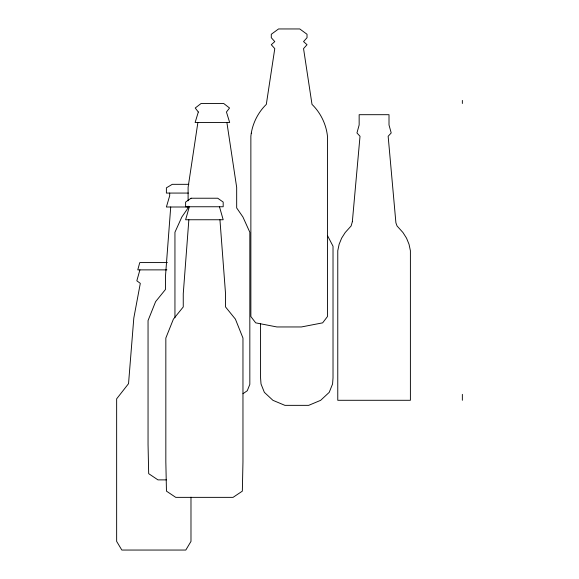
<?xml version="1.0" encoding="UTF-8"?>
<svg xmlns="http://www.w3.org/2000/svg" width="579" height="579" viewBox="0 0 579 579"><rect width="100%" height="100%" fill="white"/><g stroke="black" fill="none" stroke-linecap="round" stroke-linejoin="round"><path stroke-width="0.87" d="M170.718 207L165.471 276.313L165.471 289.464L155.606 301.652L148.05 320.563L148.05 444.375L148.68 473.658L157.958 479.882L166.354 479.882M188.855 219.752L183.254 293.792L183.254 306.95L173.396 319.138L165.833 338.042L165.833 461.854L166.463 491.144L175.741 497.361L233.055 497.361L242.34 491.144L242.963 461.854L242.963 338.042L235.407 319.138L225.542 306.95L225.542 293.792L219.94 219.752M197.88 122.524L188.103 187.393L188.103 200.79M139.93 269.872L136.825 280.793L140.306 283.363L133.807 318.081L128.538 383.653L116.647 398.837L116.647 541.387L121.829 550.05L185.801 550.05L190.983 541.387L190.983 497.18M189.326 206.754L185.613 219.752L223.183 219.752L219.47 206.754M242.992 393.72L247.284 390.716L249.831 384.362L249.831 232.251L242.919 216.98L236.673 207.933L236.673 187.393L226.896 122.524M188.841 184.325L172.267 184.325L166.39 187.842L166.39 193.068L188.37 193.068M188.363 207L166.39 207L169.69 195.774L169.69 193.068M167.382 262.577L139.771 262.577L137.766 269.872L166.868 269.872M327.598 235.827L333.019 246.213L333.019 377.957L332.57 383.978L329.227 392.345L320.65 400.328L308.687 405.351L284.897 405.351L272.933 400.328L264.357 392.345L261.02 383.978L260.572 377.957L260.572 323.813M462.353 100.406L462.353 103.496M462.353 394.35L462.353 400.292M188.103 206.146L188.103 207.933L181.849 216.98L174.945 232.251L174.945 317.755M352.343 221.714L351.127 225.955L345.207 232.526L341.653 238.114L339.149 244.237L337.767 250.714L337.767 400.292L410.395 400.292L410.395 250.714L409.02 244.237L406.509 238.114L402.955 232.526L397.035 225.955L395.906 222.821L388.154 136.268L391.209 132.96L389.008 124.963L389.008 114.693L359.154 114.693L359.154 124.963L356.954 132.96L360.015 136.268L352.343 221.714M251.279 133.17L250.866 136.145L250.866 316.547L255.679 322.85L276.907 326.954L301.413 326.954L322.648 322.85L327.461 316.547L327.461 136.145C326.158 124.195 320.607 112.782 312.001 104.379L303.548 48.614L307.029 44.713L303.548 41.601L307.029 37.7L307.029 34.277L299.763 28.95L278.557 28.95L271.29 34.277L271.29 37.7L274.779 41.601L271.29 44.713L274.779 48.614L266.318 104.379C258.444 112.08 253.103 122.307 251.279 133.17M198.322 112.008L195.116 122.524L229.66 122.524L226.454 112.008L229.545 108.012L223.697 103.496L201.079 103.496L195.232 108.012L198.322 112.008M191.063 198.228L185.613 202.071L185.613 206.754L223.183 206.754L223.183 202.071L217.733 198.228L191.063 198.228"/></g></svg>
